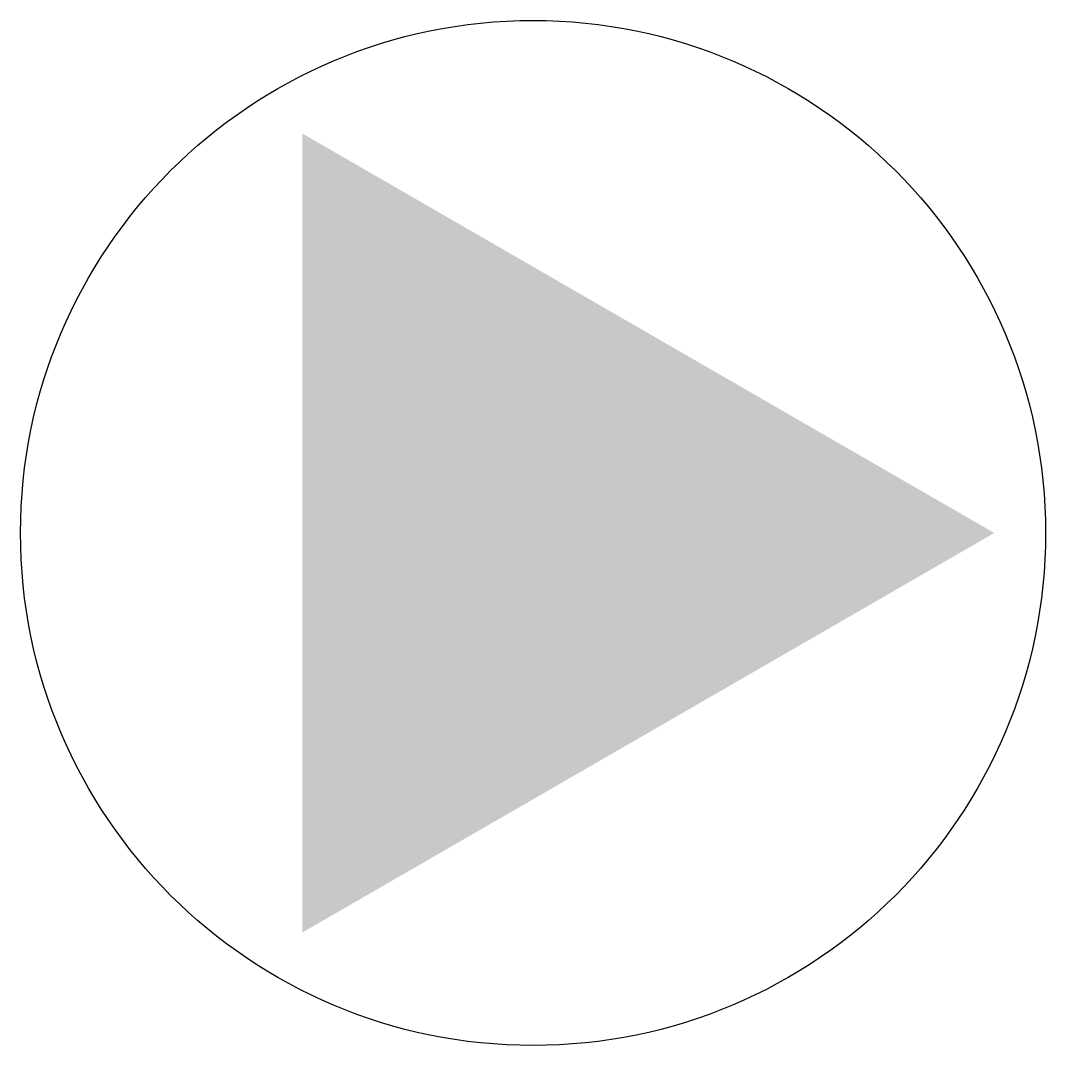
# Model space of a CAD drawing. Header units: millimetres. Extents: x -10134.465 to -10134.265, y 62.937 to 63.137.
import ezdxf

# ---------------------------------------------------------------- set-up
doc = ezdxf.new("R2010")
doc.units = ezdxf.units.MM
doc.header["$LTSCALE"] = 10
doc.layers.add('Tub_Válvulas', color=2, linetype='Continuous')

msp = doc.modelspace()

# ---------------------------------------------------------------- linework, layer by layer
at = {"layer": 'Tub_Válvulas'}
msp.add_circle((-10134.36511, 63.03737), 0.1, dxfattribs=at)
at = {"layer": 'Tub_Válvulas', "color": 1}
msp.add_solid([(-10134.41011, 62.95942), (-10134.41011, 63.11531), (-10134.27511, 63.03737)], dxfattribs=at)

doc.saveas('drawing.dxf')
